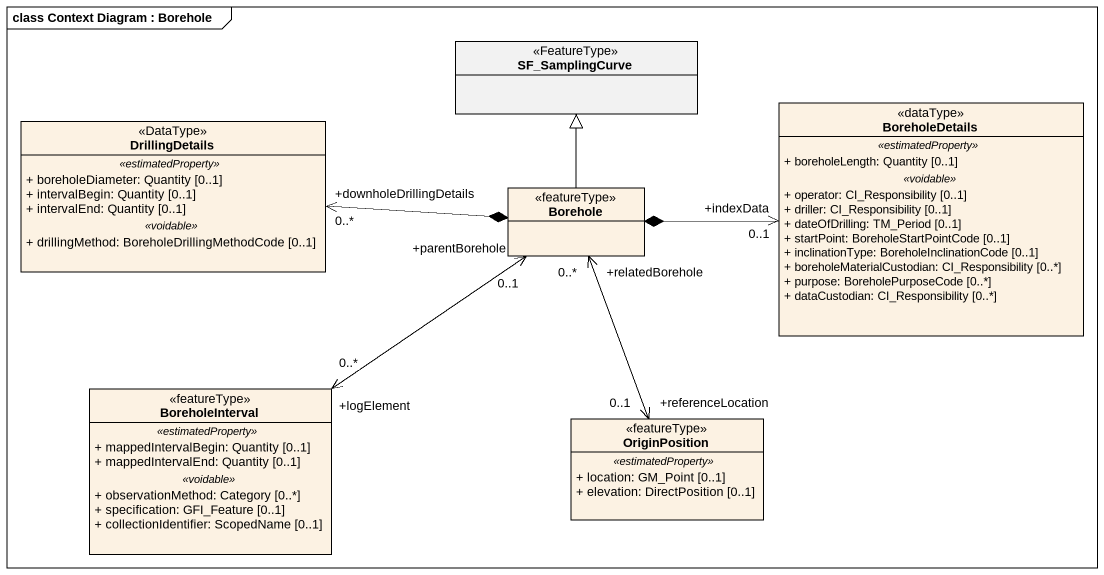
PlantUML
@startuml
mainframe class Context Diagram : Borehole
hide circle
hide empty members
skinparam classAttributeIconSize 0
class SF_SamplingCurve <<FeatureType>>
class BoreholeDetails <<dataType>> #FCF2E3 {
  .. <<estimatedProperty>> ..
  + boreholeLength: Quantity [0..1]
  .. <<voidable>> ..
  + operator: CI_Responsibility [0..1]
  + driller: CI_Responsibility [0..1]
  + dateOfDrilling: TM_Period [0..1]
  + startPoint: BoreholeStartPointCode [0..1]
  + inclinationType: BoreholeInclinationCode [0..1]
  + boreholeMaterialCustodian: CI_Responsibility [0..*]
  + purpose: BoreholePurposeCode [0..*]
  + dataCustodian: CI_Responsibility [0..*]
}
class DrillingDetails <<DataType>> #FCF2E3 {
  .. <<estimatedProperty>> ..
  + boreholeDiameter: Quantity [0..1]
  + intervalBegin: Quantity [0..1]
  + intervalEnd: Quantity [0..1]
  .. <<voidable>> ..
  + drillingMethod: BoreholeDrillingMethodCode [0..1]
}
class Borehole <<featureType>> #FCF2E3
class BoreholeInterval <<featureType>> #FCF2E3 {
  .. <<estimatedProperty>> ..
  + mappedIntervalBegin: Quantity [0..1]
  + mappedIntervalEnd: Quantity [0..1]
  .. <<voidable>> ..
  + observationMethod: Category [0..*]
  + specification: GFI_Feature [0..1]
  + collectionIdentifier: ScopedName [0..1]
}
class OriginPosition <<featureType>> #FCF2E3 {
  .. <<estimatedProperty>> ..
  + location: GM_Point [0..1]
  + elevation: DirectPosition [0..1]
}
Borehole -up-|> SF_SamplingCurve
Borehole *-right-> "+indexData\n0..1" BoreholeDetails
Borehole *-left-> "+downholeDrillingDetails\n0..*" DrillingDetails
Borehole "+parentBorehole\n0..1" <--> "+logElement\n0..*" BoreholeInterval
OriginPosition "+referenceLocation\n0..1" <-up-> "+relatedBorehole\n0..*" Borehole
@enduml
